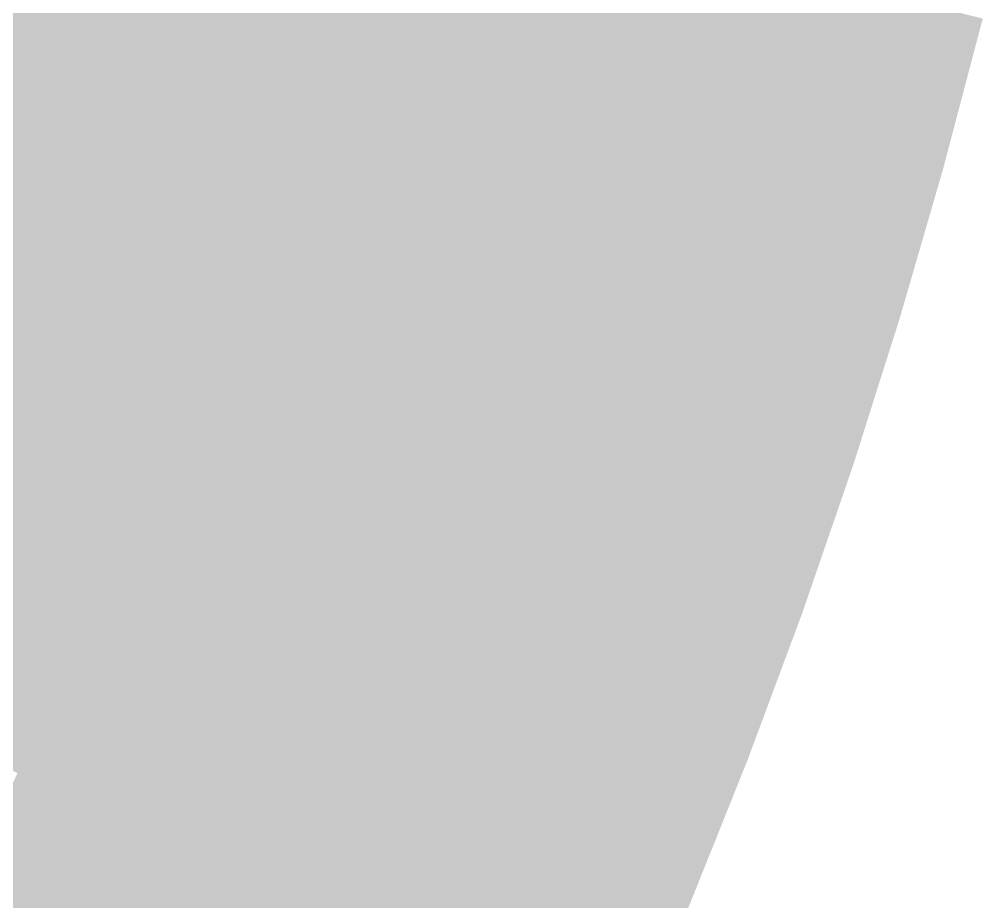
# Model space of a CAD drawing. Header units: inches. Extents: x -266 to 784, y -170 to 213.
# Drawn here: x 139.01 to 164.91, y -65.06 to -41.32 of the extents above; entities that cross this region are included whole.
import ezdxf

# ---------------------------------------------------------------- set-up
doc = ezdxf.new("R2010")
doc.units = ezdxf.units.IN
doc.header["$MEASUREMENT"] = 0

msp = doc.modelspace()

# ---------------------------------------------------------------- linework, layer by layer
at = {"color": 19, "true_color": 0x432129}
msp.add_solid([(149.384813, -37.418948), (150.354844, -37.661928), (148.421514, -41.073765), (149.38529, -41.340477)], dxfattribs=at)
at = {"color": 19, "true_color": 0x3f1f26}
msp.add_solid([(150.354844, -37.661928), (151.324875, -37.904908), (149.38529, -41.340477), (150.349066, -41.60719)], dxfattribs=at)
at = {"color": 19, "true_color": 0x3b1d24}
msp.add_solid([(151.324875, -37.904908), (152.294907, -38.147888), (150.349066, -41.60719), (151.312842, -41.873903)], dxfattribs=at)
at = {"color": 19, "true_color": 0x361b21}
msp.add_solid([(152.294907, -38.147888), (153.264938, -38.390868), (151.312842, -41.873903), (152.276618, -42.140616)], dxfattribs=at)
at = {"color": 17, "true_color": 0x6e3645}
msp.add_solid([(138.783753, -38.406637), (139.74753, -38.67335), (137.799408, -41.800994), (138.756349, -42.091278)], dxfattribs=at)
at = {"color": 19, "true_color": 0x32191f}
for points in [[(153.264938, -38.390868), (154.234969, -38.633849), (152.276618, -42.140616), (153.240394, -42.407328)], [(152.276618, -42.140616), (153.240394, -42.407328), (151.196573, -45.864979), (152.153513, -46.155264)]]:
    msp.add_solid(points, dxfattribs=at)
at = {"color": 17, "true_color": 0x6a3442}
msp.add_solid([(139.74753, -38.67335), (140.711306, -38.940063), (138.756349, -42.091278), (139.713289, -42.381563)], dxfattribs=at)
at = {"color": 19, "true_color": 0x2e161c}
msp.add_solid([(154.234969, -38.633849), (155.205001, -38.876829), (153.240394, -42.407328), (154.204171, -42.674041)], dxfattribs=at)
at = {"color": 229, "true_color": 0x65323f}
msp.add_solid([(140.711306, -38.940063), (141.675082, -39.206775), (139.713289, -42.381563), (140.670229, -42.671848)], dxfattribs=at)
at = {"color": 248, "true_color": 0x2a1419}
msp.add_solid([(155.205001, -38.876829), (156.175032, -39.119809), (154.204171, -42.674041), (155.167947, -42.940754)], dxfattribs=at)
at = {"color": 239, "true_color": 0x61303d}
msp.add_solid([(141.675082, -39.206775), (142.638858, -39.473488), (140.670229, -42.671848), (141.62717, -42.962132)], dxfattribs=at)
at = {"color": 248, "true_color": 0x251217}
for points in [[(156.175032, -39.119809), (157.145063, -39.362789), (155.167947, -42.940754), (156.131723, -43.207467)], [(155.167947, -42.940754), (156.131723, -43.207467), (154.067394, -46.735833), (155.024334, -47.026118)]]:
    msp.add_solid(points, dxfattribs=at)
at = {"color": 248, "true_color": 0x211014}
for points in [[(157.145063, -39.362789), (158.115094, -39.605769), (156.131723, -43.207467), (157.095499, -43.474179)], [(156.131723, -43.207467), (157.095499, -43.474179), (155.024334, -47.026118), (155.981275, -47.316402)]]:
    msp.add_solid(points, dxfattribs=at)
at = {"color": 239, "true_color": 0x5d2e3a}
msp.add_solid([(142.638858, -39.473488), (143.602634, -39.740201), (141.62717, -42.962132), (142.58411, -43.252417)], dxfattribs=at)
at = {"color": 248, "true_color": 0x1d0e11}
msp.add_solid([(158.115094, -39.605769), (159.085126, -39.84875), (157.095499, -43.474179), (158.059275, -43.740892)], dxfattribs=at)
at = {"color": 239, "true_color": 0x592c37}
msp.add_solid([(143.602634, -39.740201), (144.56641, -40.006914), (142.58411, -43.252417), (143.54105, -43.542702)], dxfattribs=at)
at = {"color": 248, "true_color": 0x190c0f}
for points in [[(159.085126, -39.84875), (160.055157, -40.09173), (158.059275, -43.740892), (159.023051, -44.007605)], [(158.059275, -43.740892), (159.023051, -44.007605), (156.938215, -47.606687), (157.895155, -47.896972)], [(156.938215, -47.606687), (157.895155, -47.896972), (155.722622, -51.443805), (156.67215, -51.757487)]]:
    msp.add_solid(points, dxfattribs=at)
at = {"color": 239, "true_color": 0x542a35}
msp.add_solid([(144.56641, -40.006914), (145.530186, -40.273626), (143.54105, -43.542702), (144.497991, -43.832986)], dxfattribs=at)
at = {"color": 248, "true_color": 0x140a0c}
for points in [[(160.055157, -40.09173), (161.025188, -40.33471), (159.023051, -44.007605), (159.986827, -44.274318)], [(159.023051, -44.007605), (159.986827, -44.274318), (157.895155, -47.896972), (158.852096, -48.187256)]]:
    msp.add_solid(points, dxfattribs=at)
at = {"color": 249, "true_color": 0x502832}
msp.add_solid([(145.530186, -40.273626), (146.493962, -40.540339), (144.497991, -43.832986), (145.454931, -44.123271)], dxfattribs=at)
at = {"color": 248, "true_color": 0x10080a}
for points in [[(161.025188, -40.33471), (161.995219, -40.57769), (159.986827, -44.274318), (160.950603, -44.541031)], [(159.986827, -44.274318), (160.950603, -44.541031), (158.852096, -48.187256), (159.809036, -48.477541)], [(158.852096, -48.187256), (159.809036, -48.477541), (157.621678, -52.071169), (158.571206, -52.384851)], [(157.621678, -52.071169), (158.571206, -52.384851), (156.296315, -55.923716), (157.237859, -56.260606)], [(156.296315, -55.923716), (157.237859, -56.260606), (154.876805, -59.742576), (155.809797, -60.102471)]]:
    msp.add_solid(points, dxfattribs=at)
at = {"color": 249, "true_color": 0x4c252f}
msp.add_solid([(146.493962, -40.540339), (147.457738, -40.807052), (145.454931, -44.123271), (146.411871, -44.413556)], dxfattribs=at)
at = {"color": 18, "true_color": 0x0c0507}
for points in [[(161.995219, -40.57769), (162.965251, -40.82067), (160.950603, -44.541031), (161.914379, -44.807743)], [(160.950603, -44.541031), (161.914379, -44.807743), (159.809036, -48.477541), (160.765976, -48.767826)], [(159.809036, -48.477541), (160.765976, -48.767826), (158.571206, -52.384851), (159.520734, -52.698532)], [(158.571206, -52.384851), (159.520734, -52.698532), (157.237859, -56.260606), (158.179403, -56.597495)], [(157.237859, -56.260606), (158.179403, -56.597495), (155.809797, -60.102471), (156.74279, -60.462366)]]:
    msp.add_solid(points, dxfattribs=at)
at = {"color": 249, "true_color": 0x48232d}
for points in [[(147.457738, -40.807052), (148.421514, -41.073765), (146.411871, -44.413556), (147.368812, -44.70384)], [(146.411871, -44.413556), (147.368812, -44.70384), (145.277812, -47.993306), (146.22734, -48.306988)]]:
    msp.add_solid(points, dxfattribs=at)
at = {"color": 18, "true_color": 0x080304}
for points in [[(162.965251, -40.82067), (163.935282, -41.06365), (161.914379, -44.807743), (162.878155, -45.074456)], [(161.914379, -44.807743), (162.878155, -45.074456), (160.765976, -48.767826), (161.722917, -49.05811)], [(160.765976, -48.767826), (161.722917, -49.05811), (159.520734, -52.698532), (160.470263, -53.012214)]]:
    msp.add_solid(points, dxfattribs=at)
at = {"color": 19, "true_color": 0x43212a}
msp.add_solid([(148.421514, -41.073765), (149.38529, -41.340477), (147.368812, -44.70384), (148.325752, -44.994125)], dxfattribs=at)
at = {"color": 18, "true_color": 0x030102}
for points in [[(163.935282, -41.06365), (164.905313, -41.306631), (162.878155, -45.074456), (163.841931, -45.341169)], [(162.878155, -45.074456), (163.841931, -45.341169), (161.722917, -49.05811), (162.679857, -49.348395)], [(161.722917, -49.05811), (162.679857, -49.348395), (160.470263, -53.012214), (161.419791, -53.325896)], [(160.470263, -53.012214), (161.419791, -53.325896), (159.120947, -56.934385), (160.062491, -57.271275)], [(159.120947, -56.934385), (160.062491, -57.271275), (157.675783, -60.822261), (158.608776, -61.182156)], [(157.675783, -60.822261), (158.608776, -61.182156), (156.135641, -64.6735), (157.059521, -65.056184)], [(156.135641, -64.6735), (157.059521, -65.056184), (154.501449, -68.485782), (155.415658, -68.891023)]]:
    msp.add_solid(points, dxfattribs=at)
at = {"color": 19, "true_color": 0x3f1f27}
msp.add_solid([(149.38529, -41.340477), (150.349066, -41.60719), (148.325752, -44.994125), (149.282692, -45.28441)], dxfattribs=at)
at = {"color": 19, "true_color": 0x3b1d25}
for points in [[(150.349066, -41.60719), (151.312842, -41.873903), (149.282692, -45.28441), (150.239633, -45.574694)], [(149.282692, -45.28441), (150.239633, -45.574694), (148.126396, -48.934352), (149.075924, -49.248033)]]:
    msp.add_solid(points, dxfattribs=at)
at = {"color": 19, "true_color": 0x361b22}
msp.add_solid([(151.312842, -41.873903), (152.276618, -42.140616), (150.239633, -45.574694), (151.196573, -45.864979)], dxfattribs=at)
at = {"color": 17, "true_color": 0x6a3443}
msp.add_solid([(138.756349, -42.091278), (139.713289, -42.381563), (137.681586, -45.483852), (138.631114, -45.797534)], dxfattribs=at)
at = {"color": 229, "true_color": 0x653241}
msp.add_solid([(139.713289, -42.381563), (140.670229, -42.671848), (138.631114, -45.797534), (139.580643, -46.111216)], dxfattribs=at)
at = {"color": 19, "true_color": 0x2e161d}
for points in [[(153.240394, -42.407328), (154.204171, -42.674041), (152.153513, -46.155264), (153.110454, -46.445548)], [(152.153513, -46.155264), (153.110454, -46.445548), (150.974981, -49.875397), (151.924509, -50.189078)]]:
    msp.add_solid(points, dxfattribs=at)
at = {"color": 229, "true_color": 0x61303e}
msp.add_solid([(140.670229, -42.671848), (141.62717, -42.962132), (139.580643, -46.111216), (140.530171, -46.424898)], dxfattribs=at)
at = {"color": 248, "true_color": 0x2a141a}
for points in [[(154.204171, -42.674041), (155.167947, -42.940754), (153.110454, -46.445548), (154.067394, -46.735833)], [(153.110454, -46.445548), (154.067394, -46.735833), (151.924509, -50.189078), (152.874037, -50.50276)]]:
    msp.add_solid(points, dxfattribs=at)
at = {"color": 239, "true_color": 0x5d2e3b}
msp.add_solid([(141.62717, -42.962132), (142.58411, -43.252417), (140.530171, -46.424898), (141.479699, -46.738579)], dxfattribs=at)
at = {"color": 239, "true_color": 0x592c38}
msp.add_solid([(142.58411, -43.252417), (143.54105, -43.542702), (141.479699, -46.738579), (142.429227, -47.052261)], dxfattribs=at)
at = {"color": 248, "true_color": 0x1d0e12}
for points in [[(157.095499, -43.474179), (158.059275, -43.740892), (155.981275, -47.316402), (156.938215, -47.606687)], [(155.981275, -47.316402), (156.938215, -47.606687), (154.773093, -51.130124), (155.722622, -51.443805)], [(154.773093, -51.130124), (155.722622, -51.443805), (153.471683, -54.913046), (154.413227, -55.249936)]]:
    msp.add_solid(points, dxfattribs=at)
at = {"color": 239, "true_color": 0x542a36}
msp.add_solid([(143.54105, -43.542702), (144.497991, -43.832986), (142.429227, -47.052261), (143.378755, -47.365943)], dxfattribs=at)
at = {"color": 249, "true_color": 0x502833}
msp.add_solid([(144.497991, -43.832986), (145.454931, -44.123271), (143.378755, -47.365943), (144.328283, -47.679625)], dxfattribs=at)
at = {"color": 249, "true_color": 0x4c2530}
msp.add_solid([(145.454931, -44.123271), (146.411871, -44.413556), (144.328283, -47.679625), (145.277812, -47.993306)], dxfattribs=at)
at = {"color": 249, "true_color": 0x43212b}
msp.add_solid([(147.368812, -44.70384), (148.325752, -44.994125), (146.22734, -48.306988), (147.176868, -48.62067)], dxfattribs=at)
at = {"color": 19, "true_color": 0x3f1f28}
msp.add_solid([(148.325752, -44.994125), (149.282692, -45.28441), (147.176868, -48.62067), (148.126396, -48.934352)], dxfattribs=at)
at = {"color": 19, "true_color": 0x361b23}
for points in [[(150.239633, -45.574694), (151.196573, -45.864979), (149.075924, -49.248033), (150.025453, -49.561715)], [(149.075924, -49.248033), (150.025453, -49.561715), (147.822418, -52.891707), (148.763962, -53.228597)]]:
    msp.add_solid(points, dxfattribs=at)
at = {"color": 229, "true_color": 0x653242}
msp.add_solid([(138.631114, -45.797534), (139.580643, -46.111216), (137.465434, -49.185919), (138.406978, -49.522808)], dxfattribs=at)
at = {"color": 19, "true_color": 0x321920}
for points in [[(151.196573, -45.864979), (152.153513, -46.155264), (150.025453, -49.561715), (150.974981, -49.875397)], [(150.025453, -49.561715), (150.974981, -49.875397), (148.763962, -53.228597), (149.705506, -53.565487)]]:
    msp.add_solid(points, dxfattribs=at)
at = {"color": 229, "true_color": 0x61303f}
msp.add_solid([(139.580643, -46.111216), (140.530171, -46.424898), (138.406978, -49.522808), (139.348522, -49.859698)], dxfattribs=at)
at = {"color": 239, "true_color": 0x5d2e3c}
msp.add_solid([(140.530171, -46.424898), (141.479699, -46.738579), (139.348522, -49.859698), (140.290066, -50.196588)], dxfattribs=at)
at = {"color": 239, "true_color": 0x592c39}
msp.add_solid([(141.479699, -46.738579), (142.429227, -47.052261), (140.290066, -50.196588), (141.23161, -50.533478)], dxfattribs=at)
at = {"color": 248, "true_color": 0x251218}
for points in [[(154.067394, -46.735833), (155.024334, -47.026118), (152.874037, -50.50276), (153.823565, -50.816442)], [(152.874037, -50.50276), (153.823565, -50.816442), (151.588594, -54.239266), (152.530139, -54.576156)], [(151.588594, -54.239266), (152.530139, -54.576156), (150.211841, -57.943101), (151.144833, -58.302996)]]:
    msp.add_solid(points, dxfattribs=at)
at = {"color": 239, "true_color": 0x542a37}
msp.add_solid([(142.429227, -47.052261), (143.378755, -47.365943), (141.23161, -50.533478), (142.173154, -50.870368)], dxfattribs=at)
at = {"color": 248, "true_color": 0x211015}
for points in [[(155.024334, -47.026118), (155.981275, -47.316402), (153.823565, -50.816442), (154.773093, -51.130124)], [(153.823565, -50.816442), (154.773093, -51.130124), (152.530139, -54.576156), (153.471683, -54.913046)]]:
    msp.add_solid(points, dxfattribs=at)
at = {"color": 239, "true_color": 0x502834}
msp.add_solid([(143.378755, -47.365943), (144.328283, -47.679625), (142.173154, -50.870368), (143.114698, -51.207258)], dxfattribs=at)
at = {"color": 249, "true_color": 0x4c2531}
msp.add_solid([(144.328283, -47.679625), (145.277812, -47.993306), (143.114698, -51.207258), (144.056242, -51.544148)], dxfattribs=at)
at = {"color": 248, "true_color": 0x140a0d}
for points in [[(157.895155, -47.896972), (158.852096, -48.187256), (156.67215, -51.757487), (157.621678, -52.071169)], [(156.67215, -51.757487), (157.621678, -52.071169), (155.354771, -55.586826), (156.296315, -55.923716)], [(155.354771, -55.586826), (156.296315, -55.923716), (153.943812, -59.382681), (154.876805, -59.742576)], [(153.943812, -59.382681), (154.876805, -59.742576), (152.440123, -63.142766), (153.364002, -63.52545)]]:
    msp.add_solid(points, dxfattribs=at)
at = {"color": 249, "true_color": 0x48232e}
msp.add_solid([(145.277812, -47.993306), (146.22734, -48.306988), (144.056242, -51.544148), (144.997786, -51.881037)], dxfattribs=at)
at = {"color": 249, "true_color": 0x43212c}
for points in [[(146.22734, -48.306988), (147.176868, -48.62067), (144.997786, -51.881037), (145.93933, -52.217927)], [(144.997786, -51.881037), (145.93933, -52.217927), (143.680891, -55.423836), (144.613884, -55.783731)]]:
    msp.add_solid(points, dxfattribs=at)
at = {"color": 19, "true_color": 0x3f1f29}
for points in [[(147.176868, -48.62067), (148.126396, -48.934352), (145.93933, -52.217927), (146.880874, -52.554817)], [(145.93933, -52.217927), (146.880874, -52.554817), (144.613884, -55.783731), (145.546877, -56.143626)]]:
    msp.add_solid(points, dxfattribs=at)
at = {"color": 19, "true_color": 0x3b1d26}
msp.add_solid([(148.126396, -48.934352), (149.075924, -49.248033), (146.880874, -52.554817), (147.822418, -52.891707)], dxfattribs=at)
at = {"color": 229, "true_color": 0x613040}
msp.add_solid([(138.406978, -49.522808), (139.348522, -49.859698), (137.149941, -52.90457), (138.082934, -53.264465)], dxfattribs=at)
at = {"color": 239, "true_color": 0x5d2e3d}
msp.add_solid([(139.348522, -49.859698), (140.290066, -50.196588), (138.082934, -53.264465), (139.015927, -53.62436)], dxfattribs=at)
at = {"color": 19, "true_color": 0x2e161e}
for points in [[(150.974981, -49.875397), (151.924509, -50.189078), (149.705506, -53.565487), (150.64705, -53.902377)], [(149.705506, -53.565487), (150.64705, -53.902377), (148.345855, -57.223311), (149.278848, -57.583206)]]:
    msp.add_solid(points, dxfattribs=at)
at = {"color": 239, "true_color": 0x592c3a}
msp.add_solid([(140.290066, -50.196588), (141.23161, -50.533478), (139.015927, -53.62436), (139.94892, -53.984256)], dxfattribs=at)
at = {"color": 19, "true_color": 0x2a141b}
for points in [[(151.924509, -50.189078), (152.874037, -50.50276), (150.64705, -53.902377), (151.588594, -54.239266)], [(150.64705, -53.902377), (151.588594, -54.239266), (149.278848, -57.583206), (150.211841, -57.943101)]]:
    msp.add_solid(points, dxfattribs=at)
at = {"color": 239, "true_color": 0x542a38}
msp.add_solid([(141.23161, -50.533478), (142.173154, -50.870368), (139.94892, -53.984256), (140.881913, -54.344151)], dxfattribs=at)
at = {"color": 239, "true_color": 0x502835}
msp.add_solid([(142.173154, -50.870368), (143.114698, -51.207258), (140.881913, -54.344151), (141.814905, -54.704046)], dxfattribs=at)
at = {"color": 249, "true_color": 0x4c2532}
msp.add_solid([(143.114698, -51.207258), (144.056242, -51.544148), (141.814905, -54.704046), (142.747898, -55.063941)], dxfattribs=at)
at = {"color": 248, "true_color": 0x190c10}
for points in [[(155.722622, -51.443805), (156.67215, -51.757487), (154.413227, -55.249936), (155.354771, -55.586826)], [(154.413227, -55.249936), (155.354771, -55.586826), (153.010819, -59.022786), (153.943812, -59.382681)], [(153.010819, -59.022786), (153.943812, -59.382681), (151.516243, -62.760083), (152.440123, -63.142766)]]:
    msp.add_solid(points, dxfattribs=at)
at = {"color": 249, "true_color": 0x48232f}
msp.add_solid([(144.056242, -51.544148), (144.997786, -51.881037), (142.747898, -55.063941), (143.680891, -55.423836)], dxfattribs=at)
at = {"color": 19, "true_color": 0x3b1d27}
for points in [[(146.880874, -52.554817), (147.822418, -52.891707), (145.546877, -56.143626), (146.479869, -56.503521)], [(145.546877, -56.143626), (146.479869, -56.503521), (144.125207, -59.698615), (145.049087, -60.081299)]]:
    msp.add_solid(points, dxfattribs=at)
at = {"color": 18, "true_color": 0x080305}
for points in [[(159.520734, -52.698532), (160.470263, -53.012214), (158.179403, -56.597495), (159.120947, -56.934385)], [(158.179403, -56.597495), (159.120947, -56.934385), (156.74279, -60.462366), (157.675783, -60.822261)], [(156.74279, -60.462366), (157.675783, -60.822261), (155.211761, -64.290817), (156.135641, -64.6735)], [(155.211761, -64.290817), (156.135641, -64.6735), (153.587239, -68.080541), (154.501449, -68.485782)]]:
    msp.add_solid(points, dxfattribs=at)
at = {"color": 19, "true_color": 0x361b24}
for points in [[(147.822418, -52.891707), (148.763962, -53.228597), (146.479869, -56.503521), (147.412862, -56.863416)], [(146.479869, -56.503521), (147.412862, -56.863416), (145.049087, -60.081299), (145.972966, -60.463982)]]:
    msp.add_solid(points, dxfattribs=at)
at = {"color": 229, "true_color": 0x5d2e3e}
msp.add_solid([(138.082934, -53.264465), (139.015927, -53.62436), (136.734171, -56.637148), (137.65805, -57.019831)], dxfattribs=at)
at = {"color": 19, "true_color": 0x321921}
msp.add_solid([(148.763962, -53.228597), (149.705506, -53.565487), (147.412862, -56.863416), (148.345855, -57.223311)], dxfattribs=at)
at = {"color": 239, "true_color": 0x592c3c}
msp.add_solid([(139.015927, -53.62436), (139.94892, -53.984256), (137.65805, -57.019831), (138.58193, -57.402515)], dxfattribs=at)
at = {"color": 239, "true_color": 0x542a39}
msp.add_solid([(139.94892, -53.984256), (140.881913, -54.344151), (138.58193, -57.402515), (139.505809, -57.785198)], dxfattribs=at)
at = {"color": 239, "true_color": 0x502836}
msp.add_solid([(140.881913, -54.344151), (141.814905, -54.704046), (139.505809, -57.785198), (140.429689, -58.167882)], dxfattribs=at)
at = {"color": 248, "true_color": 0x211016}
for points in [[(152.530139, -54.576156), (153.471683, -54.913046), (151.144833, -58.302996), (152.077826, -58.662891)], [(151.144833, -58.302996), (152.077826, -58.662891), (149.668484, -61.994716), (150.592364, -62.3774)], [(149.668484, -61.994716), (150.592364, -62.3774), (148.10198, -65.649093), (149.01619, -66.054334)]]:
    msp.add_solid(points, dxfattribs=at)
at = {"color": 249, "true_color": 0x4c2533}
msp.add_solid([(141.814905, -54.704046), (142.747898, -55.063941), (140.429689, -58.167882), (141.353568, -58.550565)], dxfattribs=at)
at = {"color": 249, "true_color": 0x482330}
msp.add_solid([(142.747898, -55.063941), (143.680891, -55.423836), (141.353568, -58.550565), (142.277448, -58.933249)], dxfattribs=at)
at = {"color": 248, "true_color": 0x1d0e13}
for points in [[(153.471683, -54.913046), (154.413227, -55.249936), (152.077826, -58.662891), (153.010819, -59.022786)], [(152.077826, -58.662891), (153.010819, -59.022786), (150.592364, -62.3774), (151.516243, -62.760083)]]:
    msp.add_solid(points, dxfattribs=at)
at = {"color": 249, "true_color": 0x43212d}
msp.add_solid([(143.680891, -55.423836), (144.613884, -55.783731), (142.277448, -58.933249), (143.201328, -59.315932)], dxfattribs=at)
at = {"color": 19, "true_color": 0x3f1f2a}
msp.add_solid([(144.613884, -55.783731), (145.546877, -56.143626), (143.201328, -59.315932), (144.125207, -59.698615)], dxfattribs=at)
at = {"color": 19, "true_color": 0x321922}
for points in [[(147.412862, -56.863416), (148.345855, -57.223311), (145.972966, -60.463982), (146.896846, -60.846666)], [(145.972966, -60.463982), (146.896846, -60.846666), (144.445141, -64.028128), (145.359351, -64.433369)]]:
    msp.add_solid(points, dxfattribs=at)
at = {"color": 19, "true_color": 0x2e161f}
for points in [[(148.345855, -57.223311), (149.278848, -57.583206), (146.896846, -60.846666), (147.820725, -61.229349)], [(146.896846, -60.846666), (147.820725, -61.229349), (145.359351, -64.433369), (146.273561, -64.83861)]]:
    msp.add_solid(points, dxfattribs=at)
at = {"color": 239, "true_color": 0x542a3a}
msp.add_solid([(138.58193, -57.402515), (139.505809, -57.785198), (137.131463, -60.786197), (138.045673, -61.191438)], dxfattribs=at)
at = {"color": 250, "true_color": 0x2a141c}
for points in [[(149.278848, -57.583206), (150.211841, -57.943101), (147.820725, -61.229349), (148.744605, -61.612033)], [(147.820725, -61.229349), (148.744605, -61.612033), (146.273561, -64.83861), (147.187771, -65.243852)]]:
    msp.add_solid(points, dxfattribs=at)
at = {"color": 239, "true_color": 0x502837}
msp.add_solid([(139.505809, -57.785198), (140.429689, -58.167882), (138.045673, -61.191438), (138.959883, -61.59668)], dxfattribs=at)
at = {"color": 248, "true_color": 0x251219}
for points in [[(150.211841, -57.943101), (151.144833, -58.302996), (148.744605, -61.612033), (149.668484, -61.994716)], [(148.744605, -61.612033), (149.668484, -61.994716), (147.187771, -65.243852), (148.10198, -65.649093)]]:
    msp.add_solid(points, dxfattribs=at)
at = {"color": 239, "true_color": 0x4c2534}
msp.add_solid([(140.429689, -58.167882), (141.353568, -58.550565), (138.959883, -61.59668), (139.874093, -62.001921)], dxfattribs=at)
at = {"color": 249, "true_color": 0x482331}
msp.add_solid([(141.353568, -58.550565), (142.277448, -58.933249), (139.874093, -62.001921), (140.788302, -62.407162)], dxfattribs=at)
at = {"color": 249, "true_color": 0x43212e}
msp.add_solid([(142.277448, -58.933249), (143.201328, -59.315932), (140.788302, -62.407162), (141.702512, -62.812404)], dxfattribs=at)
at = {"color": 249, "true_color": 0x3f1f2b}
msp.add_solid([(143.201328, -59.315932), (144.125207, -59.698615), (141.702512, -62.812404), (142.616722, -63.217645)], dxfattribs=at)
at = {"color": 19, "true_color": 0x3b1d28}
msp.add_solid([(144.125207, -59.698615), (145.049087, -60.081299), (142.616722, -63.217645), (143.530932, -63.622886)], dxfattribs=at)
at = {"color": 248, "true_color": 0x10080b}
for points in [[(154.876805, -59.742576), (155.809797, -60.102471), (153.364002, -63.52545), (154.287882, -63.908133)], [(153.364002, -63.52545), (154.287882, -63.908133), (151.758819, -67.270058), (152.673029, -67.675299)]]:
    msp.add_solid(points, dxfattribs=at)
at = {"color": 19, "true_color": 0x361b25}
msp.add_solid([(145.049087, -60.081299), (145.972966, -60.463982), (143.530932, -63.622886), (144.445141, -64.028128)], dxfattribs=at)
at = {"color": 18, "true_color": 0x0c0508}
for points in [[(155.809797, -60.102471), (156.74279, -60.462366), (154.287882, -63.908133), (155.211761, -64.290817)], [(154.287882, -63.908133), (155.211761, -64.290817), (152.673029, -67.675299), (153.587239, -68.080541)]]:
    msp.add_solid(points, dxfattribs=at)
at = {"color": 239, "true_color": 0x4c2535}
msp.add_solid([(138.959883, -61.59668), (139.874093, -62.001921), (137.406373, -64.988374), (138.310362, -65.415929)], dxfattribs=at)
at = {"color": 249, "true_color": 0x482332}
msp.add_solid([(139.874093, -62.001921), (140.788302, -62.407162), (138.310362, -65.415929), (139.214351, -65.843484)], dxfattribs=at)
at = {"color": 249, "true_color": 0x43212f}
msp.add_solid([(140.788302, -62.407162), (141.702512, -62.812404), (139.214351, -65.843484), (140.11834, -66.27104)], dxfattribs=at)
at = {"color": 248, "true_color": 0x1d0e14}
msp.add_solid([(150.592364, -62.3774), (151.516243, -62.760083), (149.01619, -66.054334), (149.9304, -66.459576)], dxfattribs=at)
at = {"color": 249, "true_color": 0x3f1f2c}
msp.add_solid([(141.702512, -62.812404), (142.616722, -63.217645), (140.11834, -66.27104), (141.02233, -66.698595)], dxfattribs=at)
at = {"color": 248, "true_color": 0x190c11}
msp.add_solid([(151.516243, -62.760083), (152.440123, -63.142766), (149.9304, -66.459576), (150.84461, -66.864817)], dxfattribs=at)
at = {"color": 248, "true_color": 0x140a0e}
msp.add_solid([(152.440123, -63.142766), (153.364002, -63.52545), (150.84461, -66.864817), (151.758819, -67.270058)], dxfattribs=at)
at = {"color": 19, "true_color": 0x3b1d29}
msp.add_solid([(142.616722, -63.217645), (143.530932, -63.622886), (141.02233, -66.698595), (141.926319, -67.12615)], dxfattribs=at)
at = {"color": 19, "true_color": 0x361b26}
msp.add_solid([(143.530932, -63.622886), (144.445141, -64.028128), (141.926319, -67.12615), (142.830308, -67.553705)], dxfattribs=at)
at = {"color": 19, "true_color": 0x321923}
msp.add_solid([(144.445141, -64.028128), (145.359351, -64.433369), (142.830308, -67.553705), (143.734298, -67.98126)], dxfattribs=at)
at = {"color": 19, "true_color": 0x2e1620}
msp.add_solid([(145.359351, -64.433369), (146.273561, -64.83861), (143.734298, -67.98126), (144.638287, -68.408815)], dxfattribs=at)
at = {"color": 250, "true_color": 0x2a141d}
msp.add_solid([(146.273561, -64.83861), (147.187771, -65.243852), (144.638287, -68.408815), (145.542276, -68.83637)], dxfattribs=at)

doc.saveas('drawing.dxf')
